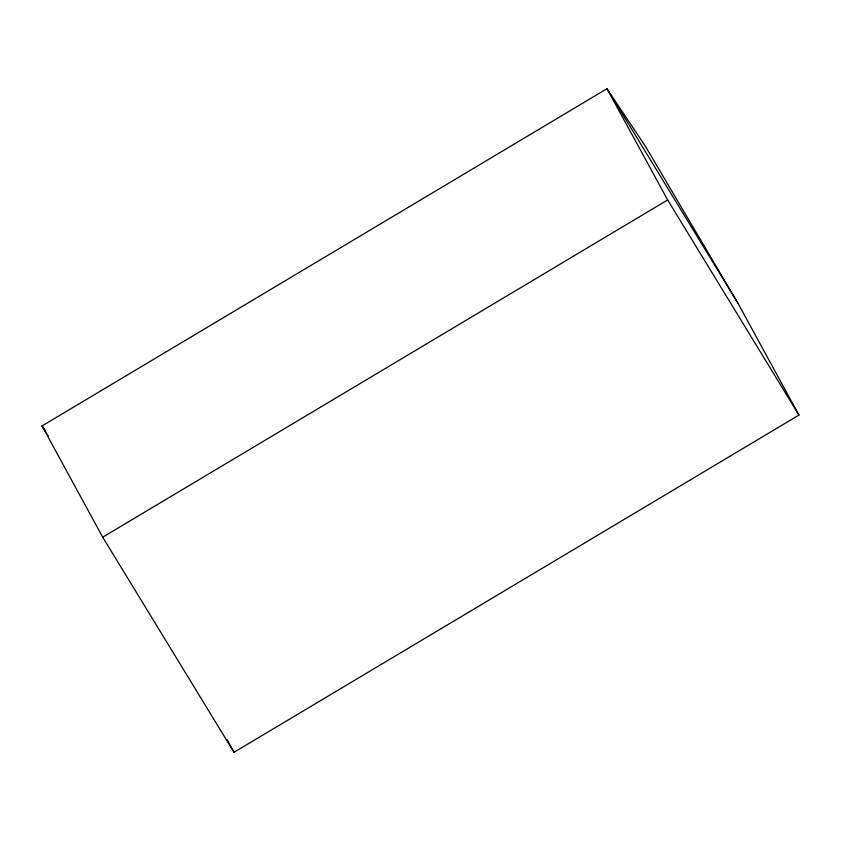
<?xml version="1.0" encoding="UTF-8"?>
<svg xmlns="http://www.w3.org/2000/svg" width="841" height="841" viewBox="0 0 841 841"><rect width="100%" height="100%" fill="white"/><g stroke="black" fill="none" stroke-linecap="round" stroke-linejoin="round"><path stroke-width="1.26" d="M102.707 537.189L667.659 199.958L606.992 88.704L42.05 425.924L102.707 537.189L234.008 752.296L798.95 415.076L738.293 303.811L645.341 146.187L606.992 88.704L738.293 303.811M44.941 430.266L42.05 425.924L48.2 436.006M667.659 199.958L798.95 415.076M227.123 739.681L234.008 752.296"/></g></svg>
